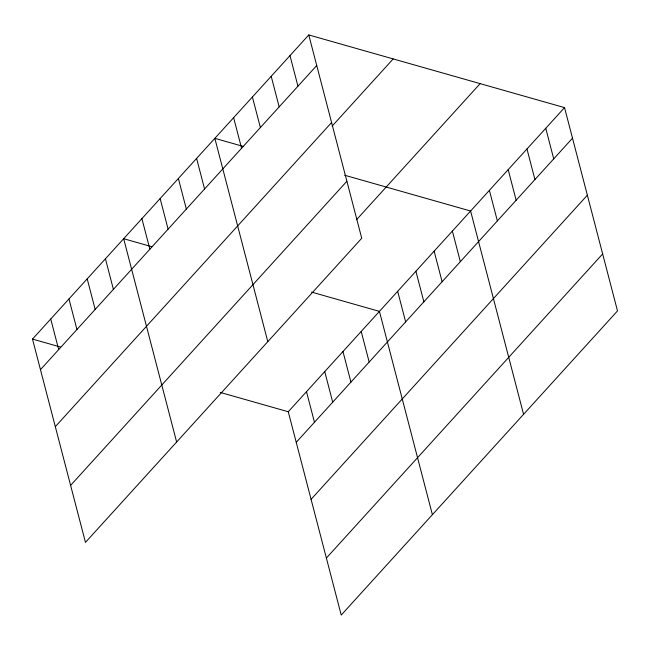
<?xml version="1.0" encoding="UTF-8"?>
<svg xmlns="http://www.w3.org/2000/svg" width="650" height="650" viewBox="0 0 650 650"><rect width="100%" height="100%" fill="white"/><g stroke="black" fill="none" stroke-linecap="round" stroke-linejoin="round"><path stroke-width="0.97" d="M308.774 34.938L361.733 238.249L85.459 542.392L32.5 339.081L308.774 34.938L564.541 107.608L617.5 310.919L341.226 615.062L288.267 411.751L564.541 107.608M40.462 369.655L316.737 65.512M55.315 426.66L331.589 122.517M332.118 126.133L393.177 58.922M70.614 485.387L346.881 181.244M356.493 219.749L480.139 83.631M296.229 442.333L572.504 138.19M311.082 499.33L587.356 195.187M326.381 558.058L602.656 253.914M242.978 146.339L214.841 138.344L267.8 341.656M344.654 175.232L470.608 211.023L523.567 414.326M151.808 246.707L123.671 238.713L176.629 442.024M311.529 292.094L379.438 311.382L432.396 514.694M32.5 339.081L60.637 347.076M220.358 392.454L288.267 411.751M545.756 128.294L553.719 158.868M526.971 148.972L534.934 179.546M508.178 169.658L516.149 200.232M489.393 190.336L497.364 220.911M452.376 231.091L460.338 261.666M434.143 251.168L442.106 281.743M415.902 271.237L423.873 301.819M397.67 291.314L405.641 321.888M289.989 55.616L297.952 86.198M361.205 331.459L369.168 362.034M342.973 351.536L350.935 382.111M271.204 76.302L279.167 106.876M324.74 371.605L332.702 402.179M252.411 96.98L260.382 127.562M306.499 391.682L314.47 422.256M233.626 117.666L241.589 148.241M196.609 158.421L204.571 188.996M178.376 178.49L186.339 209.072M160.136 198.567L168.106 229.141M141.903 218.636L149.866 249.218M105.438 258.789L113.401 289.364M87.206 278.858L95.168 309.433M68.965 298.935L76.936 329.509M50.733 319.004L58.695 349.586"/></g></svg>
